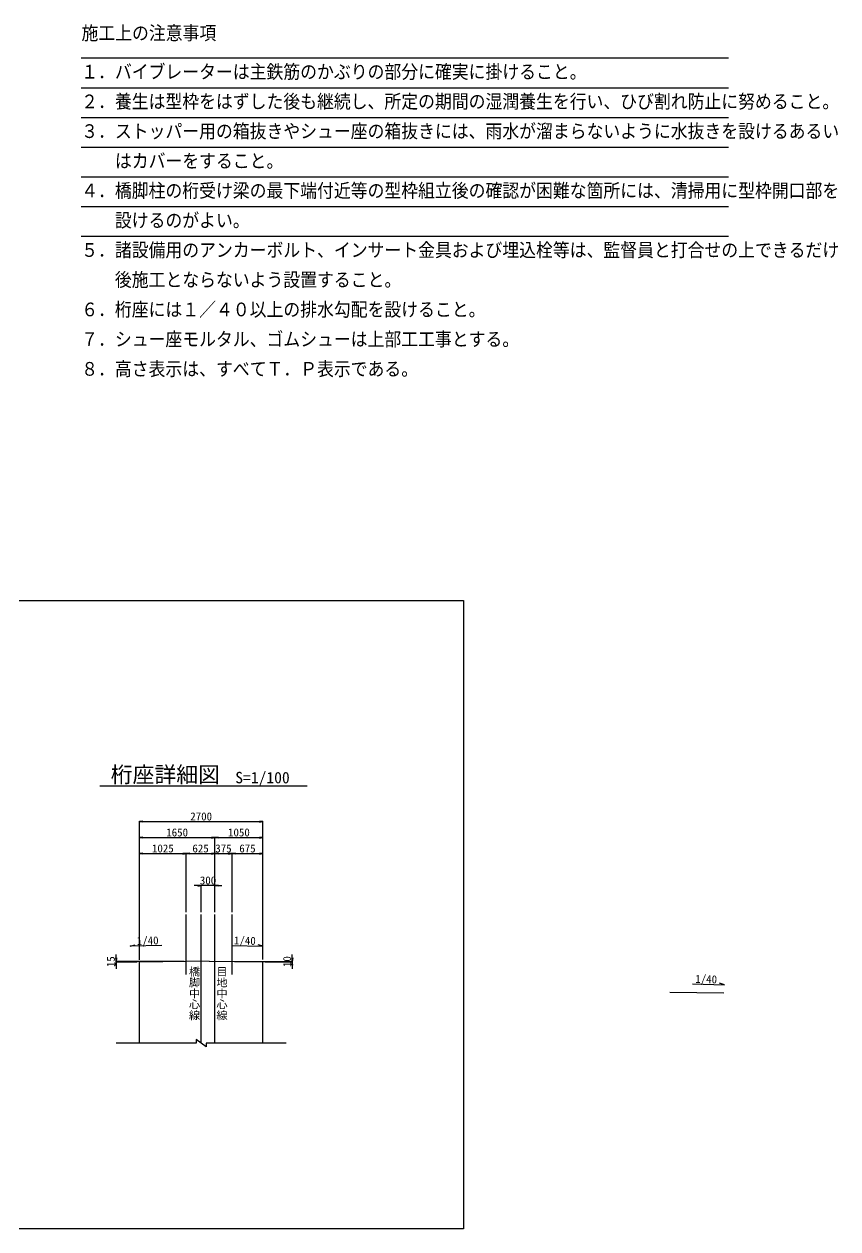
# Model space of a CAD drawing. Header units: millimetres. Extents: x -154198 to 210257, y -78304 to 147765.
# Drawn here: x 85558 to 103350, y 0 to 26354 of the extents above; entities that cross this region are included whole.
import ezdxf
from ezdxf.enums import TextEntityAlignment as Align

# ---------------------------------------------------------------- set-up
doc = ezdxf.new("R2010")
doc.units = ezdxf.units.MM
doc.header["$LTSCALE"] = 0.25
doc.linetypes.add('CENTER', pattern=[50.8, 31.75, -6.35, 6.35, -6.35])
doc.layers.get('Defpoints').update_dxf_attribs({"color": 171})
for name, color, linetype in [('D-BMK', 2, 'CENTER'), ('D-MTR-TXT', 3, 'Continuous'), ('D-STR-DIM', 7, 'Continuous'), ('D-STR-HTXT', 3, 'Continuous'), ('D-STR-STR1-下部工', 1, 'Continuous'), ('D-STR-TXT', 3, 'Continuous'), ('D-TTL-TXT', 7, 'Continuous')]:
    doc.layers.add(name, color=color, linetype=linetype)
doc.layers.add('D-WORK', color=191, linetype='Continuous', plot=False)
doc.styles.add('MSゴシック_10', font='MS Gothic.ttf')
doc.styles.add('MSゴシック_T', font='@MS Gothic.ttf')
doc.dimstyles.new('DIM', dxfattribs={"dimscale": 100, "dimtxt": 3.5, "dimasz": 1.5, "dimexe": 0.25, "dimexo": 1, "dimgap": 0.5, "dimtad": 3, "dimdec": 0, "dimzin": 0, "dimdsep": 46, "dimtxsty": 'MSゴシック_10', "dimblk": 'OPEN', "dimcen": 0, "dimclrd": 256, "dimclre": 256, "dimclrt": 3, "dimaunit": 1, "dimadec": 3, "dimazin": 0, "dimtfac": 1, "dimtdec": 0, "dimtix": 1, "dimtmove": 2, "dimatfit": 2, "dimldrblk": 'OPEN', "dimfxl": 1, "dimtolj": 1, "dimtzin": 0, "dimarcsym": 2})

# ---------------------------------------------------------------- blocks, each defined once
blk = doc.blocks.new('_Open')
at = {"color": 0, "linetype": 'ByBlock', "lineweight": -2}
for p, q in [((-1, 0.17), (0, 0)), ((-1, -0.17), (0, 0)), ((0, 0), (-1, 0))]:
    blk.add_line(p, q, dxfattribs=at)
blk = doc.blocks.new('*D90')
at = {"layer": 'D-STR-DIM', "lineweight": -2, "transparency": 16777216}
for p, q in [((88079, 5887), (88079, 8921)), ((88154, 8909), (90704, 8909)), ((90779, 5892), (90779, 8921))]:
    blk.add_line(p, q, dxfattribs=at)
at = {"layer": 'Defpoints', "color": 0, "transparency": 16777216}
for p in [(90779, 8909), (88079, 5837), (90779, 5842)]:
    blk.add_point(p, dxfattribs=at)
at = {"layer": 'D-STR-DIM', "lineweight": -2, "transparency": 16777216, "xscale": 75, "yscale": 75, "zscale": 75, "rotation": 180}
blk.add_blockref('_Open', (88079, 8909), dxfattribs=at)
at = {"layer": 'D-STR-DIM', "lineweight": -2, "transparency": 16777216, "xscale": 75, "yscale": 75, "zscale": 75}
blk.add_blockref('_Open', (90779, 8909), dxfattribs=at)
at = {"layer": 'D-STR-DIM', "color": 3, "transparency": 16777216, "insert": (89429, 9021), "char_height": 175, "attachment_point": 5, "style": 'MSゴシック_10'}
blk.add_mtext('\\A1;2700', dxfattribs=at)
blk = doc.blocks.new('*D91')
at = {"layer": 'D-STR-DIM', "lineweight": -2, "transparency": 16777216}
for p, q in [((88079, 5887), (88079, 8221)), ((88154, 8209), (89029, 8209)), ((89104, 6927), (89104, 8221))]:
    blk.add_line(p, q, dxfattribs=at)
at = {"layer": 'Defpoints', "color": 0, "transparency": 16777216}
for p in [(89104, 8209), (89104, 6877), (88079, 5837)]:
    blk.add_point(p, dxfattribs=at)
at = {"layer": 'D-STR-DIM', "lineweight": -2, "transparency": 16777216, "xscale": 75, "yscale": 75, "zscale": 75, "rotation": 180}
blk.add_blockref('_Open', (88079, 8209), dxfattribs=at)
at = {"layer": 'D-STR-DIM', "lineweight": -2, "transparency": 16777216, "xscale": 75, "yscale": 75, "zscale": 75}
blk.add_blockref('_Open', (89104, 8209), dxfattribs=at)
at = {"layer": 'D-STR-DIM', "color": 3, "transparency": 16777216, "insert": (88591, 8321), "char_height": 175, "attachment_point": 5, "style": 'MSゴシック_10'}
blk.add_mtext('\\A1;1025', dxfattribs=at)
blk = doc.blocks.new('*D92')
at = {"layer": 'D-STR-DIM', "lineweight": -2, "transparency": 16777216}
for p, q in [((89104, 6927), (89104, 8221)), ((89179, 8209), (89654, 8209)), ((89729, 6927), (89729, 8221))]:
    blk.add_line(p, q, dxfattribs=at)
at = {"layer": 'Defpoints', "color": 0, "transparency": 16777216}
for p in [(89729, 8209), (89104, 6877), (89729, 6877)]:
    blk.add_point(p, dxfattribs=at)
at = {"layer": 'D-STR-DIM', "lineweight": -2, "transparency": 16777216, "xscale": 75, "yscale": 75, "zscale": 75, "rotation": 180}
blk.add_blockref('_Open', (89104, 8209), dxfattribs=at)
at = {"layer": 'D-STR-DIM', "lineweight": -2, "transparency": 16777216, "xscale": 75, "yscale": 75, "zscale": 75}
blk.add_blockref('_Open', (89729, 8209), dxfattribs=at)
at = {"layer": 'D-STR-DIM', "color": 3, "transparency": 16777216, "insert": (89416, 8321), "char_height": 175, "attachment_point": 5, "style": 'MSゴシック_10'}
blk.add_mtext('\\A1;625', dxfattribs=at)
blk = doc.blocks.new('*D93')
at = {"layer": 'D-STR-DIM', "lineweight": -2, "transparency": 16777216}
for p, q in [((89729, 6927), (89729, 8221)), ((89804, 8209), (90029, 8209)), ((90104, 6927), (90104, 8221))]:
    blk.add_line(p, q, dxfattribs=at)
at = {"layer": 'Defpoints', "color": 0, "transparency": 16777216}
for p in [(90104, 8209), (89729, 6877), (90104, 6877)]:
    blk.add_point(p, dxfattribs=at)
at = {"layer": 'D-STR-DIM', "lineweight": -2, "transparency": 16777216, "xscale": 75, "yscale": 75, "zscale": 75, "rotation": 180}
blk.add_blockref('_Open', (89729, 8209), dxfattribs=at)
at = {"layer": 'D-STR-DIM', "lineweight": -2, "transparency": 16777216, "xscale": 75, "yscale": 75, "zscale": 75}
blk.add_blockref('_Open', (90104, 8209), dxfattribs=at)
at = {"layer": 'D-STR-DIM', "color": 3, "transparency": 16777216, "insert": (89916, 8321), "char_height": 175, "attachment_point": 5, "style": 'MSゴシック_10'}
blk.add_mtext('\\A1;375', dxfattribs=at)
blk = doc.blocks.new('*D94')
at = {"layer": 'D-STR-DIM', "lineweight": -2, "transparency": 16777216}
for p, q in [((90104, 6927), (90104, 8221)), ((90179, 8209), (90704, 8209)), ((90779, 5892), (90779, 8221))]:
    blk.add_line(p, q, dxfattribs=at)
at = {"layer": 'Defpoints', "color": 0, "transparency": 16777216}
for p in [(90779, 8209), (90104, 6877), (90779, 5842)]:
    blk.add_point(p, dxfattribs=at)
at = {"layer": 'D-STR-DIM', "lineweight": -2, "transparency": 16777216, "xscale": 75, "yscale": 75, "zscale": 75, "rotation": 180}
blk.add_blockref('_Open', (90104, 8209), dxfattribs=at)
at = {"layer": 'D-STR-DIM', "lineweight": -2, "transparency": 16777216, "xscale": 75, "yscale": 75, "zscale": 75}
blk.add_blockref('_Open', (90779, 8209), dxfattribs=at)
at = {"layer": 'D-STR-DIM', "color": 3, "transparency": 16777216, "insert": (90441, 8321), "char_height": 175, "attachment_point": 5, "style": 'MSゴシック_10'}
blk.add_mtext('\\A1;675', dxfattribs=at)
blk = doc.blocks.new('*D95')
at = {"layer": 'D-STR-DIM', "lineweight": -2, "transparency": 16777216}
for p, q in [((90154, 5852), (91434, 5852)), ((90829, 5842), (91434, 5842)), ((91422, 5927), (91422, 6002)), ((91422, 5852), (91422, 5842)), ((91422, 5767), (91422, 5692))]:
    blk.add_line(p, q, dxfattribs=at)
at = {"layer": 'Defpoints', "color": 0, "transparency": 16777216}
for p in [(90104, 5852), (90779, 5842), (91422, 5842)]:
    blk.add_point(p, dxfattribs=at)
at = {"layer": 'D-STR-DIM', "lineweight": -2, "transparency": 16777216, "xscale": 75, "yscale": 75, "zscale": 75}
for p, rotation in [((91422, 5852), 270), ((91422, 5842), 90)]:
    blk.add_blockref('_Open', p, dxfattribs=dict(at, rotation=rotation))
at = {"layer": 'D-STR-DIM', "color": 3, "transparency": 16777216, "insert": (91309, 5847), "char_height": 175, "attachment_point": 5, "rotation": 90, "style": 'MSゴシック_10'}
blk.add_mtext('\\A1;10', dxfattribs=at)
blk = doc.blocks.new('*D96')
at = {"layer": 'D-STR-DIM', "lineweight": -2, "transparency": 16777216}
for p, q in [((89054, 5852), (87555, 5852)), ((88029, 5837), (87555, 5837)), ((87568, 5927), (87568, 6002)), ((87568, 5852), (87568, 5837)), ((87568, 5762), (87568, 5687))]:
    blk.add_line(p, q, dxfattribs=at)
at = {"layer": 'Defpoints', "color": 0, "transparency": 16777216}
for p in [(87568, 5837), (88079, 5837), (89104, 5852)]:
    blk.add_point(p, dxfattribs=at)
at = {"layer": 'D-STR-DIM', "lineweight": -2, "transparency": 16777216, "xscale": 75, "yscale": 75, "zscale": 75}
for p, rotation in [((87568, 5852), 270), ((87568, 5837), 90)]:
    blk.add_blockref('_Open', p, dxfattribs=dict(at, rotation=rotation))
at = {"layer": 'D-STR-DIM', "color": 3, "transparency": 16777216, "insert": (87455, 5844), "char_height": 175, "attachment_point": 5, "rotation": 90, "style": 'MSゴシック_10'}
blk.add_mtext('\\A1;15', dxfattribs=at)
blk = doc.blocks.new('*D101')
at = {"layer": 'D-STR-DIM', "lineweight": -2, "transparency": 16777216}
for p, q in [((88079, 5887), (88079, 8571)), ((88154, 8559), (89654, 8559)), ((89729, 6927), (89729, 8571))]:
    blk.add_line(p, q, dxfattribs=at)
at = {"layer": 'Defpoints', "color": 0, "transparency": 16777216}
for p in [(89729, 8559), (89729, 6877), (88079, 5837)]:
    blk.add_point(p, dxfattribs=at)
at = {"layer": 'D-STR-DIM', "lineweight": -2, "transparency": 16777216, "xscale": 75, "yscale": 75, "zscale": 75, "rotation": 180}
blk.add_blockref('_Open', (88079, 8559), dxfattribs=at)
at = {"layer": 'D-STR-DIM', "lineweight": -2, "transparency": 16777216, "xscale": 75, "yscale": 75, "zscale": 75}
blk.add_blockref('_Open', (89729, 8559), dxfattribs=at)
at = {"layer": 'D-STR-DIM', "color": 3, "transparency": 16777216, "insert": (88904, 8671), "char_height": 175, "attachment_point": 5, "style": 'MSゴシック_10'}
blk.add_mtext('\\A1;1650', dxfattribs=at)
blk = doc.blocks.new('*D102')
at = {"layer": 'D-STR-DIM', "lineweight": -2, "transparency": 16777216}
for p, q in [((89729, 6927), (89729, 8571)), ((89804, 8559), (90704, 8559)), ((90779, 5892), (90779, 8571))]:
    blk.add_line(p, q, dxfattribs=at)
at = {"layer": 'Defpoints', "color": 0, "transparency": 16777216}
for p in [(90779, 8559), (89729, 6877), (90779, 5842)]:
    blk.add_point(p, dxfattribs=at)
at = {"layer": 'D-STR-DIM', "lineweight": -2, "transparency": 16777216, "xscale": 75, "yscale": 75, "zscale": 75, "rotation": 180}
blk.add_blockref('_Open', (89729, 8559), dxfattribs=at)
at = {"layer": 'D-STR-DIM', "lineweight": -2, "transparency": 16777216, "xscale": 75, "yscale": 75, "zscale": 75}
blk.add_blockref('_Open', (90779, 8559), dxfattribs=at)
at = {"layer": 'D-STR-DIM', "color": 3, "transparency": 16777216, "insert": (90254, 8671), "char_height": 175, "attachment_point": 5, "style": 'MSゴシック_10'}
blk.add_mtext('\\A1;1050', dxfattribs=at)
blk = doc.blocks.new('*D203')
at = {"layer": 'D-STR-DIM', "lineweight": -2, "transparency": 16777216}
for p, q in [((89354, 7509), (89279, 7509)), ((89429, 6927), (89429, 7521)), ((89729, 7509), (89429, 7509)), ((89729, 6927), (89729, 7521)), ((89804, 7509), (89879, 7509))]:
    blk.add_line(p, q, dxfattribs=at)
at = {"layer": 'Defpoints', "color": 0, "transparency": 16777216}
for p in [(89429, 7509), (89429, 6877), (89729, 6877)]:
    blk.add_point(p, dxfattribs=at)
at = {"layer": 'D-STR-DIM', "lineweight": -2, "transparency": 16777216, "xscale": 75, "yscale": 75, "zscale": 75}
blk.add_blockref('_Open', (89429, 7509), dxfattribs=at)
at = {"layer": 'D-STR-DIM', "lineweight": -2, "transparency": 16777216, "xscale": 75, "yscale": 75, "zscale": 75, "rotation": 180}
blk.add_blockref('_Open', (89729, 7509), dxfattribs=at)
at = {"layer": 'D-STR-DIM', "color": 3, "transparency": 16777216, "insert": (89579, 7621), "char_height": 175, "attachment_point": 5, "style": 'MSゴシック_10'}
blk.add_mtext('\\A1;300', dxfattribs=at)

msp = doc.modelspace()

# ---------------------------------------------------------------- linework, layer by layer
at = {"layer": 'D-BMK'}
for p, q in [((89103.7, 5562.2), (89103.7, 6876.9)), ((89428.7, 4062.2), (89428.7, 6876.9)), ((89728.7, 4062.2), (89728.7, 6876.9)), ((90103.7, 5562.2), (90103.7, 6876.9))]:
    msp.add_line(p, q, dxfattribs=at)
at = {"layer": 'D-STR-HTXT', "color": 4}
for p, q in [((87875.5, 6182.1), (87982.7, 6214.1)), ((88568.7, 6202.2), (87875.5, 6182.1)), ((90088.6, 6202.2), (90781.9, 6182.1)), ((90781.9, 6182.1), (90674.6, 6214.1)), ((100174.8, 5359.6), (100868, 5339.5)), ((100868, 5339.5), (100760.8, 5371.6))]:
    msp.add_line(p, q, dxfattribs=at)
msp.add_lwpolyline([(91290.5, 4062.2), (89540.5, 4062.2), (89540.5, 3982.4), (89316.9, 4142.1), (89316.9, 4062.2), (87566.9, 4062.2)], dxfattribs=at)
at = {"layer": 'D-STR-STR1-下部工'}
for p, q in [((89606.8, 5859.3), (88078.7, 5836.9)), ((88078.7, 4062.2), (88078.7, 5836.9)), ((89606.8, 5859.3), (90778.7, 5841.9)), ((90778.7, 4062.2), (90778.7, 5841.9)), ((99678.6, 5178.3), (100853.6, 5163.6))]:
    msp.add_line(p, q, dxfattribs=at)
at = {"layer": 'D-WORK'}
msp.add_lwpolyline([(84100, 13742.2), (95165.4, 13742.2), (95165.4, 0), (84100, 0)], close=True, dxfattribs=at)
at = {"layer": 'Defpoints', "color": 8}
for p, q in [((86806.3, 25612), (100956.3, 25612)), ((86806.3, 24962), (100956.3, 24962)), ((86806.3, 24312), (100956.3, 24312)), ((86806.3, 23662), (100956.3, 23662)), ((86806.3, 23012), (100956.3, 23012)), ((86806.3, 22362), (100956.3, 22362)), ((86806.3, 21712), (100956.3, 21712))]:
    msp.add_line(p, q, dxfattribs=at)

# ---------------------------------------------------------------- texts
at = {"layer": 'D-MTR-TXT', "style": 'MSゴシック_10', "width": 0.9}
for s, p in [('施工上の注意事項', (86812.3, 26009)), ('１．バイブレーターは主鉄筋のかぶりの部分に確実に掛けること。', (86806.3, 25162)), ('２．養生は型枠をはずした後も継続し、所定の期間の湿潤養生を行い、ひび割れ防止に努めること。', (86806.3, 24512)), ('３．ストッパー用の箱抜きやシュー座の箱抜きには、雨水が溜まらないように水抜きを設けるあるい', (86806.3, 23862)), ('\u3000\u3000はカバーをすること。', (86806.3, 23212)), ('４．橋脚柱の桁受け梁の最下端付近等の型枠組立後の確認が困難な箇所には、清掃用に型枠開口部を', (86806.3, 22562)), ('\u3000\u3000設けるのがよい。', (86806.3, 21912)), ('５．諸設備用のアンカーボルト、インサート金具および埋込栓等は、監督員と打合せの上できるだけ', (86806.3, 21262)), ('\u3000\u3000後施工とならないよう設置すること。', (86806.3, 20612)), ('６．桁座には１／４０以上の排水勾配を設けること。', (86806.3, 19962)), ('７．シュー座モルタル、ゴムシューは上部工工事とする。', (86806.3, 19312)), ('８．高さ表示は、すべてＴ．Ｐ表示である。', (86806.3, 18662))]:
    msp.add_text(s, height=300, dxfattribs=at).set_placement(p)
at = {"layer": 'D-STR-TXT', "style": 'MSゴシック_10'}
for rotation, p in [(1.66028, (88262.1, 6218.3)), (358.33972, (90381.9, 6218.7)), (358.33972, (100468.1, 5376.1))]:
    msp.add_text('1/40', height=175, rotation=rotation, dxfattribs=at).set_placement(p, align=Align.CENTER)
at = {"layer": 'D-STR-TXT', "style": 'MSゴシック_T'}
for s, p in [('橋脚中心線', (89278.7, 5749.6)), ('目地中心線', (89878.7, 5749.6))]:
    msp.add_text(s, height=175, rotation=270, dxfattribs=at).set_placement(p, align=Align.MIDDLE_LEFT)
at = {"layer": 'D-TTL-TXT', "style": 'MSゴシック_10'}
msp.add_text('%%U 桁座詳細図        ', height=350, dxfattribs=at).set_placement((89478.7, 9658.9), align=Align.BOTTOM_CENTER)
msp.add_text('S=1/100', height=250, dxfattribs=at).set_placement((90174.5, 9671.5), align=Align.BOTTOM_LEFT)

# ---------------------------------------------------------------- dimensions: what is measured, and where the dimension line sits
at = {"layer": 'D-STR-DIM'}
for base, p1, p2, picture, middle in [((90778.7, 8908.9), (88078.7, 5836.9), (90778.7, 5841.9), '*D90', (89428.7, 9021.4)), ((89728.7, 8558.9), (88078.7, 5836.9), (89728.7, 6876.9), '*D101', (88903.7, 8671.4)), ((90778.7, 8558.9), (89728.7, 6876.9), (90778.7, 5841.9), '*D102', (90253.7, 8671.4)), ((89103.7, 8208.9), (88078.7, 5836.9), (89103.7, 6876.9), '*D91', (88591.2, 8321.4)), ((89728.7, 8208.9), (89103.7, 6876.9), (89728.7, 6876.9), '*D92', (89416.2, 8321.4)), ((90103.7, 8208.9), (89728.7, 6876.9), (90103.7, 6876.9), '*D93', (89916.2, 8321.4)), ((90778.7, 8208.9), (90103.7, 6876.9), (90778.7, 5841.9), '*D94', (90441.2, 8321.4)), ((89428.7, 7508.9), (89728.7, 6876.9), (89428.7, 6876.9), '*D203', (89578.7, 7621.4))]:
    dim = msp.add_linear_dim(base=base, p1=p1, p2=p2, dimstyle='DIM', override={"dimscale": 0}, dxfattribs=at)
    dim.commit()
    dim.dimension.update_dxf_attribs({"geometry": picture, "text_midpoint": middle})
for base, p1, p2, picture, middle in [((87567.8, 5836.9), (89103.7, 5851.9), (88078.7, 5836.9), '*D96', (87455.3, 5844.4)), ((91421.8, 5841.9), (90103.7, 5851.9), (90778.7, 5841.9), '*D95', (91309.3, 5846.9))]:
    dim = msp.add_linear_dim(base=base, p1=p1, p2=p2, angle=90, dimstyle='DIM', override={"dimscale": 0}, dxfattribs=at)
    dim.commit()
    dim.dimension.update_dxf_attribs({"geometry": picture, "text_midpoint": middle})

doc.saveas('drawing.dxf')
